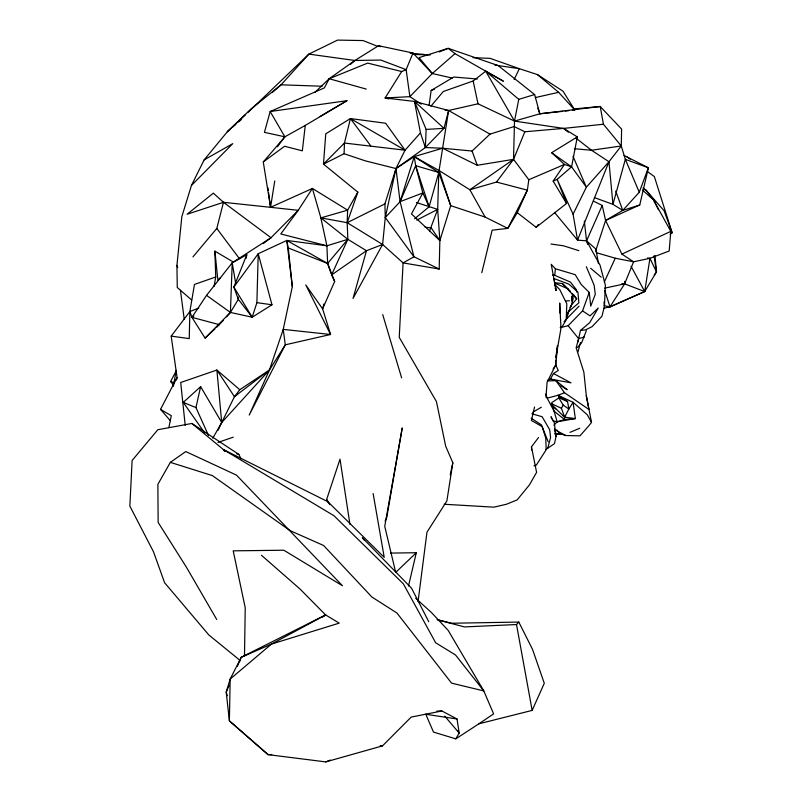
<?xml version="1.0" encoding="UTF-8"?>
<svg xmlns="http://www.w3.org/2000/svg" width="802" height="802" viewBox="0 0 802 802"><rect width="100%" height="100%" fill="white"/><g stroke="black" fill="none" stroke-linecap="round" stroke-linejoin="round"><path stroke-width="1.2" d="M244.49 656.437L245.222 607.746L233.202 550.844L283.838 550.222L342.464 585.761L236.49 475.125L185.773 451.556L170.345 462.363L157.874 484.348L158.144 522.403L186.435 567.245L216.73 619.485M595.575 251.156L605.59 220.48L622.763 210.405L639.264 192.259L625.339 159.337L621.279 145.974L621.61 129.082L600.217 106.506L573.51 108.992M233.442 262.094L214.886 251.136L215.738 276.981L194.465 284.429L189.863 311.557L189.232 338.614L171.187 336.128L177.072 377.521L176.52 379.937M214.976 328.88L205.101 338.093L191.909 317.331L206.535 295.357L230.415 312.429L252.199 317.211L256.891 302.655L258.224 253.723L271.968 304.78L252.199 317.211L238.314 299.316L233.853 287.066L258.224 253.723L286.795 240.44L288.269 247.978L292.319 286.595L283.236 329.391L285.281 344.82L249.232 415.075L269.442 369.983L285.281 344.82L330.574 334.484L322.625 308.85L334.665 281.462L331.557 274.946L347.847 239.327L347.176 222.685L347.617 210.154L312.419 188.46L298.244 210.314L271.006 237.723L223.477 202.304L213.342 193.152L187.107 214.254L223.477 202.304L270.555 207.317L312.419 188.46L320.86 217.873L347.176 222.685L382.604 244.48L403.095 262.906L439.195 269.031L439.857 240.58L437.681 209.372L438.774 172.46L448.609 110.496L478.012 103.799L514.503 121.092L563.555 128.41L603.435 124.23L621.279 145.974L608.959 161.743L586.362 187.197L573.079 214.184L577.55 240.149L586.563 240.841L595.896 249.071L598.452 263.577M384.91 203.898L347.176 222.685L357.822 192.139L323.477 164.109L344.098 153.723L344.449 143.047L350.434 118.566L385.672 123.247L405.05 150.195L395.967 168.55L384.91 203.898L385.291 217.522L382.604 244.48L353.03 298.434L366.474 250.715L382.604 244.48M263.226 243.628L271.006 237.723L232.219 262.815L230.415 312.429L226.505 316.81M439.195 269.031L413.932 256.77L385.291 217.522L395.967 168.55L425.361 147.548L426.133 129.433L414.504 101.433L385.1 97.984L401.682 71.528L406.133 69.644L413 53.022L378.544 45.724L354.885 60.481L329.181 78.736L314.775 92.501M577.941 341.903L580.447 330.474L585.771 329.792L592.107 326.615L601.961 316.239L604.427 306.364L605.38 285.211L600.066 265.221L586.563 240.841L584.337 221.091M572.488 293.462L571.916 301.171L571.746 296.71M545.962 397.201L547.104 382.213L555.766 364.98L557.58 345.522M642.983 187.969L645.981 190.124L653.44 199.738L670.803 231.357L669.179 251.006L649.951 258.314L633.6 261.803L615.254 258.214L596.367 252.68M576.688 292.108L576.327 289.672L570.423 282.073L554.784 275.337L555.385 268.76L551.215 264.309L556.117 290.424L555.154 288.169M191.708 300.038L177.272 287.507L176.931 265.352L181.843 216.65L191.437 185.473L204.139 159.899L227.297 131.789L250.846 109.122L281.081 84.801L308.87 54.105L337.532 40.1L363.055 40.561L377.782 46.396M305.271 125.423L284.87 136.811L264.439 132.36L270.174 111.518L346.945 100.691L305.271 125.423L302.334 150.836L284.58 146.275L263.267 161.944L270.555 207.317L298.244 210.314L280.78 233.953L326.895 245.793L347.847 239.327L366.474 250.715L331.557 274.946M418.063 601.56L426.965 532.217L446.874 500.949L452.829 462.754L445.691 446.223L436.448 401.612L399.236 337.351L403.095 262.906L413.932 256.77L400.098 201.663L395.967 168.55L414.223 156.601L442.564 148.23L472.077 151.027L489.972 134.135L514.122 126.556L524.839 131.779L563.555 128.41L577.32 136.891L571.585 166.826L557.119 179.387L553.159 181.082L566.543 203.457L536.147 227.317L517.27 212.68L527.375 190.164L528.809 179.728L513.541 159.347L514.503 121.092L518.764 99.348L485.731 71.208L473.16 80.982L443.295 91.508L430.885 106.205M557.48 345.552L555.836 357.892L560.989 328.269L559.726 302.966L559.786 312.92M429.07 105.262L431.145 90.486L453.711 77.022L477.3 79.007M647.535 257.923L649.951 258.314L644.708 291.547L609.991 306.875L604.046 308.128M274.745 180.931L270.555 207.317L268.61 192.761M173.272 386.394L176.239 370.604M214.034 286.494L215.738 276.981M246.124 258.324L246.805 254.715L232.219 262.815L206.535 295.357M168.861 427.596L171.307 415.717L160.53 409.371L177.072 377.521M450.233 474.914L452.829 462.754M551.686 418.895L551.054 416.689L554.272 422.684L556.087 436.368L554.473 443.656L545.871 449.471M208.53 435.556L195.949 407.586L200.64 386.654L221.713 422.514L218.154 430.203M534.533 407.005L531.465 420.489L542.232 426.694L545.761 438.113L546.182 449.762L536.307 465.14L533.962 465.772M604.237 305.742L609.991 306.875L624.628 283.868L633.6 261.803L621.911 254.124L605.59 220.48L639.745 204.981L648.397 167.798L624.056 155.468M408.499 586.001L416.298 552.738L390.444 553.079M481.801 272.69L492.147 230.184L507.796 228.38L517.27 212.68M192.951 256.881L216.801 228.45L223.477 202.304M323.898 304.008L322.625 308.85L305.793 284.971L330.574 334.484L283.236 329.391L269.442 369.983L221.713 422.514L212.761 438.243M578.001 351.857L580.458 342.514M547.726 448.298L550.573 437.631L549.721 429.762L542.112 416.709L531.846 413.782M560.478 327.597L568.157 325.712L578.603 338.624L576.157 347.787L583.876 372.218L586.322 395.857L588.979 409.491L564.518 392.729L555.886 380.649L550.413 379.045L547.355 380.499M567.385 314.334L571.255 305.672L573.169 298.595L572.628 294.484M564.027 321.752L566.493 319.026L568.829 311.076M439.225 170.615L469.872 189.743L496.508 182.054L527.375 190.164L507.796 228.38L485.1 217.071L450.704 205.653L438.774 172.46L414.223 156.601L415.657 165.703L422.844 192.951L411.476 213.883L439.857 240.58L450.704 205.653L439.225 170.615L414.223 156.601L400.098 201.663L385.291 217.522M577.45 347.537L581.58 342.875L586.342 330.645M328.399 502.714L326.635 499.486L340.018 459.175L349.943 524.388M416.449 202.525L437.681 209.372L429.551 231.046M568.157 325.712L582.543 310.895L589.239 292.419L581.239 284.54L575.214 274.665L555.385 268.76M639.264 192.259L648.397 167.798L625.339 159.337L612.939 204.34L622.763 210.405L639.745 204.981M576.077 138.205L591.495 150.245L608.959 161.743L577.55 240.149L554.443 212.35M246.805 254.715L233.853 287.066L252.199 317.211M524.839 131.779L513.541 159.347L496.508 182.054M229.131 685.369L226.214 692.116L229.392 720.868L268.068 754.632L325.762 761.9L382.494 745.88L411.205 717.078L441.892 710.993L457.02 718.993L459.175 733.048L455.797 738.853L433.491 732.086L426.243 715.324M237.362 666.272L241.242 657.279L325.622 614.933L339.226 623.134L271.467 644.076L241.242 657.279L230.164 679.073L226.214 692.116L227.277 695.705M415.657 165.703L429.1 206.816L438.774 172.46L415.657 165.703L400.098 201.663L422.844 192.951L429.1 206.816L414.604 218.766M175.347 379.416L173.844 382.825L170.605 381.461L176.46 370.444M593.46 201.122L602.212 205.442L586.563 240.841L587.716 244.379M455.797 738.853L478.944 723.785L532.147 710.402L544.287 683.294L532.458 649.199L518.784 622.071L451.456 623.244L437.03 619.585M604.277 282.093L615.254 258.214M514.142 79.538L519.335 68.671L537.47 74.616L563.034 91.217L574.793 110.024L572.387 110.285M385.09 521.059L386.704 517.721L402.243 427.897L384.739 526.302L395.627 572.167M401.682 71.528L367.667 63.097L329.181 78.736L324.369 87.899L270.174 111.518L284.87 136.811L277.412 146.746M553.48 373.511L550.413 379.045L571.014 382.845L553.48 373.511L558.282 370.484L555.766 364.98L555.565 360.188M545.711 394.053L547.175 398.143L558.012 395.316L573.059 402.283L575.345 418.564L564.648 417.18L561.41 408.258L563.194 405.09L558.643 397.642L567.565 401.561L568.829 409.04L564.648 417.18L564.548 419.556L557.179 421.792L553.871 425.23M357.822 192.139L347.617 210.154L320.86 217.873L326.895 245.793L327.637 263.457L331.166 273.803M654.983 255.688L656.477 271.928L644.708 291.547L609.991 306.875L604.668 290.424M553.069 369.04L555.766 364.98M553.159 181.082L564.458 164.45L571.585 166.826L586.362 187.197L573.009 156.3M569.971 307.467L571.255 305.672M654.252 274.896L656.477 271.928L654.071 255.858M531.576 450.042L531.475 446.854L538.533 437.521M171.187 336.128L189.863 311.557L198.776 308.018M239.788 389.712L216.891 370.033L234.445 396.689L269.442 369.983L239.788 389.712L234.445 396.689L221.713 422.514L216.891 370.033L180.701 382.504L185.212 425.411M586.322 395.857L591.515 422.353L588.818 425.792L579.956 435.837L565.801 435.526L559.856 433.641L554.854 433.842M536.147 227.317L538.413 224.49M570.583 306.083L576.678 298.845L573.189 294.354M263.267 161.944L284.87 136.811M405.05 150.195L350.434 118.566L325.772 133.814L323.477 164.109L344.449 143.047L405.05 150.195L420.448 132.871L414.504 101.433L448.609 110.496L489.972 134.135M216.781 327.206L223.377 320.319M437.872 619.906L464.448 626.923L516.518 624.537L518.784 622.071M603.435 124.23L600.217 106.506L539.826 113.794L514.503 121.092L485.731 71.208L503.375 81.192L454.985 53.654L432.268 73.533L409.882 96.651L385.1 97.984L388.719 98.897M420.448 132.871L425.361 147.548L444.007 128.34L448.609 110.496L445.07 110.225M566.493 319.026L579.034 306.143M191.437 185.473L232.77 143.638L204.139 159.899M205.101 338.093L230.415 312.429L238.314 299.316L237.903 296.88M220.52 277.592L217.873 280.109L214.886 251.136M395.867 572.237L416.298 552.738M245.382 114.826L227.297 131.789L230.124 129.312M248.099 112.29L308.87 54.105L354.885 60.481L380.77 60.05L406.133 69.644L409.882 96.651L421.291 104.17M204.861 433.14L183.257 402.393L200.64 386.654M350.344 64.531L354.885 60.481M232.951 126.846L235.788 124.37M238.615 121.894L241.452 119.428M272.59 92.22L281.081 84.801L322.113 86.245M567.295 312.78L578.874 302.805L577.901 292.058L568.839 284.119L553.881 278.525L556.117 290.424M580.447 330.474L589.731 322.635L598.222 308.068L590.072 315.858L582.543 310.895M189.863 311.557L191.909 317.331L193.823 315.918M322.625 617.009L325.622 614.933L300.159 589.149L261.482 555.285M478.944 723.785L493.621 713.87L483.796 690.923L448.148 630.352L431.336 612.417L415.677 598.252M670.091 234.194L672.146 232.811L654.342 176.55L647.294 171.488M528.809 179.728L564.458 164.45L551.646 152.711L577.32 136.891M319.968 116.571L346.945 100.691M532.829 412.218L541.32 407.246M325.622 614.933L271.467 644.076L230.164 679.073L229.392 720.868L268.068 754.632L271.768 754.532M416.779 220.079L437.681 209.372M560.217 327.607L562.222 326.604L566.202 319.848L566.803 303.788L559.706 289.502L554.493 284.259M621.911 254.124L670.803 231.357M570.001 432.358L579.746 428.248M431.145 90.486L434.524 89.102M325.762 761.9L330.294 760.065M439.235 51.919L448.198 48.331L498.142 65.564L519.335 68.671L490.102 58.356L473.01 57.694M547.175 398.143L554.092 411.195L564.548 419.556L575.345 418.564L557.179 421.792L551.586 402.804L559.836 397.221L558.012 395.316L564.518 392.729M217.964 442.423L233.282 437.18M518.764 99.348L534.643 94.556L539.826 113.794L562.733 111.328M578.603 338.624L584.347 337.01M535.335 97.563L558.643 92.32L574.793 110.024M604.658 288.149L624.628 283.868L644.708 291.547L631.084 266.294M240.991 458.734L238.846 454.413L191.879 423.456L157.824 429.722L132.119 460.478L129.854 506.092L153.503 551.786L164.6 582.723L208.831 634.963L240.49 660.768M425.361 147.548L442.564 148.23L477.26 165.282L513.541 159.347L469.872 189.743L485.1 217.071M621.279 145.974L591.495 150.245L574.422 148.731M565.149 111.067L568.768 110.676M426.133 129.433L444.007 128.34L414.504 101.433M565.4 300.971L569.45 300.78M547.535 380.94L555.886 380.649L567.164 389.712L560.889 385.712M436.93 711.063L441.892 710.993M412.93 54.386L430.253 54.987M555.024 433.942L562.503 434.203M444.158 504.247L493.912 507.165L506.593 504.207L517.16 499.887L529.42 484.919L536.598 472.378L531.475 446.854M410.564 52.822L413 53.022L432.268 73.533L452.278 78.075M622.162 283.677L624.628 283.868L624.618 281.402M410.143 53.223L424.138 54.426M552.498 275.106L554.784 275.337M555.174 282.775L562.443 283.567L570.272 291.136M425.12 227.207L431.205 227.898L439.857 240.58M622.202 283.567L624.628 283.868M292.319 286.595L286.795 240.44L326.895 245.793M550.954 244.039L563.445 245.783L578.833 250.655M256.891 302.655L271.968 304.78M425.391 714.211L457.02 718.993M380.218 745.529L382.494 745.88M494.513 64.902L498.142 65.564L534.643 94.556M552.989 420.829L557.179 421.792M395.967 168.55L365.401 160.881L344.098 153.723M191.909 317.331L219.477 324.7M329.181 78.736L366.293 89.092M236.51 453.742L238.846 454.413M554.824 283.156L568.057 288.82M170.345 462.363L212.4 475.616L290.164 530.663L323.627 545.51L371.917 597.049L396.91 612.979L451.546 683.124L483.796 690.923L455.536 654.993L435.646 642.743L403.366 583.856L333.943 515.696L223.367 449.551L191.879 423.456M643.645 189.292L645.981 190.124L664.086 210.736L672.146 232.811M594.392 197.623L612.939 204.34L608.959 161.743M288.269 247.978L327.637 263.457L334.665 281.462M183.257 402.393L195.949 407.586M378.544 45.724L380.709 46.706M551.295 403.596L561.41 408.258M554.473 429.471L565.801 435.526M286.795 240.44L327.637 263.457L347.847 239.327L320.86 217.873M558.012 395.316L567.565 401.561M531.165 418.173L541.43 424.89L548.207 441.862M563.194 405.09L568.829 409.04L573.059 402.283L587.234 414.744L591.515 422.353M551.646 152.711L571.585 166.826M627.164 157.002L630.182 159.177M563.555 128.41L568.367 132.18M454.985 53.654L448.198 48.331L419.085 57.634L432.268 73.533M537.47 74.616L558.643 92.32M590.653 268.279L601.209 277.181M551.726 404.83L564.648 417.18L562.914 415.556M642.502 190.114L653.44 199.738L658.472 209.763M551.646 404.99L555.976 409.06M562.443 283.567L576.678 298.845M160.53 409.371L170.335 420.679M444.769 716.176L459.175 733.048L457.972 730.883M556.668 429.882L559.856 433.641M364.569 540.568L362.303 537.661L411.576 588.257L428.759 621.72M170.605 381.461L173.673 385.401M216.801 228.45L239.407 258.645M350.434 118.566L370.694 145.794M224.811 451.596L223.367 449.551L327.868 501.711L384.228 557.36L373.13 493.541M326.635 499.486L329.822 504.548M649.951 258.314L656.477 271.928M573.079 214.184L557.119 179.387L566.543 203.457M586.352 266.765L594.112 285.161L595.295 294.314L590.743 306.163L589.239 292.419M615.715 191.087L622.763 210.405M472.077 151.027L477.26 165.282M537.801 108.09L539.826 113.794M176.931 265.352L177.733 267.617M382.714 314.605L401.622 377.862M602.212 205.442L605.59 220.48M554.443 429.05L556.087 436.368M473.16 80.982L478.012 103.799M516.518 624.537L532.147 710.402M232.219 262.815L235.678 283.497M267.968 187.909L268.289 190.335M180.44 290.314L184.239 319.366M603.996 301.903L604.427 306.364"/></g></svg>
